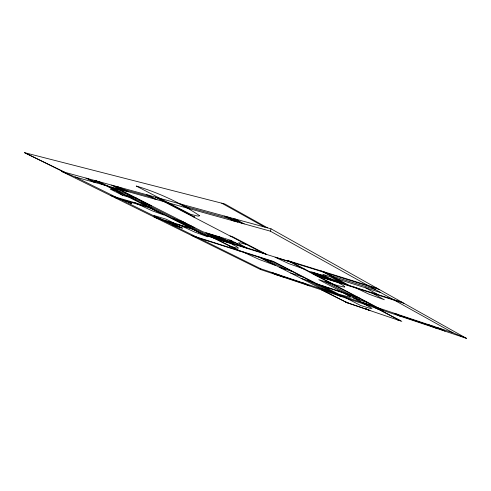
<?xml version="1.0" encoding="UTF-8"?>
<svg xmlns="http://www.w3.org/2000/svg" width="491" height="491" viewBox="0 0 491 491"><rect width="100%" height="100%" fill="white"/><g stroke="black" fill="none" stroke-linecap="round" stroke-linejoin="round"><path stroke-width="0.74" d="M466.45 338.336L452.972 332.781L270.308 231.151L271.026 228.818L61.817 171.469L260.482 269.504L466.45 338.336L271.026 228.818M260.482 269.504L260.739 268.761L75.289 177.018L61.817 171.469M193.209 236.306L273.168 261.728L273.34 261.402L342.067 296.767M125.739 200.917L126.015 201.046M214.217 236.521L213.309 235.987M220.349 238.344L219.526 238.025M220.723 238.522L218.833 237.687L219.888 238.221M321.36 289.85L346.628 302.468L322.747 290.31M129.765 202.145L129.483 202.016M321.083 275.825L319.168 274.972L320.783 275.733M63.627 171.967L24.55 152.664L224.743 203.949L267.534 227.867M24.55 152.664L65.058 172.359M91.51 180.578L99.121 182.677M117.459 187.734L121.074 188.734M123.965 189.532L151.068 197.008M185.5 206.508L229.144 218.544M233.194 219.661L237.693 220.907M75.289 177.018L270.308 231.151M136.566 198.217L125.966 195.197L150.952 205.637M122.756 195.369L115.87 190.686L110.236 189.096L122.756 195.369L128.421 196.989M192.699 216.525L194.896 217.163L157.396 197.67M151.621 205.833L140.954 202.74L146.428 204.311L177.883 220.177M110.948 195.719L146.766 206.202L152.94 208.767L114.483 197.462M149.332 206.957L147.496 206.416L204.913 235.269L289.359 261.519M128.225 201.813L124.346 200.383M128.679 201.948L131.134 202.673L129.698 201.954M128.667 202.034L129.127 202.169M172.249 218.483L183.026 221.717M230.058 235.919L232.268 236.582L266.699 254.473L262.403 252.705L204.698 234.808L99.127 181.701M183.751 224.264L194.559 227.554M246.372 244.481L240.4 242.861L238.473 242.898L240.461 244.524L248.323 248.765M153.996 216.961L193.018 228.929M156.12 218.004L195.16 230.009M237.221 243.604L204.053 233.378L189.391 225.983M219.379 238.411L218.194 238.043L222.331 239.909L212.634 235.023L218.765 236.907L227.057 241.136L220.919 239.234M380.93 309.753L287.284 260.42L377.186 288.309M172.255 224.988L182.357 228.125L171.537 222.742M287.284 260.42L291.728 262.255L379.199 289.438M214.144 238.295L230.764 243.462L236.564 246.599L238.509 248.133L236.705 248.108L229.358 245.973M292.501 262.66L275.095 257.247L288.751 263.606L305.672 269.614M331.364 275.844L375.314 289.573M336.838 278.796L380.685 292.562M319.948 275.242C318.929 275.052 321.936 276.108 320.316 275.383M343.571 283.669L330.48 276.881L322.716 274.26L330.099 278.642L340.122 281.816M191.281 235.355L273.34 261.402M313.08 274.015L402.074 302.26M315.001 275.028L403.915 303.291M315.94 275.519L338.213 282.607L341.533 284.449L343.7 285.811L344.731 286.701L344.657 287.125L337.955 285.707L318.769 279.667L343.614 292.654M279.637 267.399L291.936 271.376M290.604 272.996L302.824 276.973M301.136 278.379L313.362 282.386M315.142 283.301L358.811 297.644M316.836 284.172L360.48 298.528M353.299 297.859L366.863 302.352M333.309 292.642L321.096 288.567L260.874 257.818M374.78 306.519L361.266 302.02L344.535 293.28M260.739 268.761L452.972 332.781M275.279 274.033L278.219 275.009M280.889 275.905L305.414 284.08M399.177 315.363L431.491 326.147M435.382 327.442L440.63 329.191M324.821 291.372L326.675 291.992L324.6 290.93M378.07 309.127L374.019 307.446M344.995 301.64L348.671 303.162M399.06 320.157L396.679 319.353L398.103 320.095M346.609 302.462L369.128 310.103M346.13 302.45L401.816 321.353L377.689 308.673M219.87 238.172L220.471 238.448M213.327 236.036L212.339 235.686L213.708 236.3M213.972 236.441L212.793 235.956M182.339 228.119L161.465 219.649M135.897 198.026L110.414 187.378L120.933 190.305L202.949 231.795L230.868 240.351L233.286 242.861L228.984 240.658L231.2 243.027L218.538 236.57M124.904 200.549L126.353 201.261M161.705 219.317L154.033 215.524L166.222 219.232L173.924 223.067M275.635 273.726L280.778 276.286M272.695 272.744L277.845 275.31M271.376 272.309L276.525 274.868M129.151 201.795L130.588 202.507M126.788 201.101L131.545 203.342L128.808 202.108M87.232 178.436L95.757 182.701M85.943 178.086L94.462 182.339M134.786 202.697L151.94 210.707L163.877 214.99L145.845 205.932M177.754 224.246L194.319 231.912L207.791 236.803L190.704 228.223M278.305 274.616L283.448 277.182M276.967 274.168L282.116 276.734M96.61 181.007L146.766 206.202M96.15 180.884L104.718 185.187M94.818 180.516L103.38 184.819M111.703 185.144L120.35 189.526M241.725 251.367L259.285 259.512L275.261 265.361L257.892 256.498M117.38 188.704L120.043 190.048M120.221 190.109L150.897 205.619M304.273 283.264L309.391 285.848M181.228 221.183L192.724 226.989M213.198 237.441L241.069 251.521M302.843 282.785L307.961 285.369M211.29 236.852L239.154 250.913M119.601 187.31L128.286 191.729M118.159 186.918L126.831 191.324M116.723 186.525L125.389 190.925M113.114 185.53L121.768 189.919M266.969 259.757L285.719 269.363M307.194 280.367L327.123 290.574M322.599 289.076L324.207 289.899M366.789 309.312L365.077 308.428L369.993 310.551M273.168 261.728L339.993 296.073M230.795 240.326L243.536 246.856L204.704 234.808L204.913 235.269M148.239 195.16L157.034 199.708M146.649 194.724L155.438 199.266M322.028 285.566L338.993 294.318L350.187 297.337L350.298 296.975L349.297 296.147L342.178 292.182M341.767 295.748L360.701 305.519L370.49 308.471L371.988 308.348L361.302 302.253M155.217 197.075L264.048 253.651M362.947 302.585L364.101 303.186M376.333 308.219L400.478 320.899M325.214 281.748L350.003 294.753M351.286 295.502L360.026 300.087M291.728 262.255L383.219 310.521M181.038 204.152L189.919 208.835M179.276 203.667L188.151 208.344M318.352 275.684L310.693 271.633L322.771 275.445L330.406 279.514M396.71 314.044L401.626 316.67M330.099 278.642L333.561 280.49M394.911 313.448L399.834 316.075M321.139 270.928L348.592 285.701M323.722 271.726L351.151 286.517M224.645 216.108L233.587 220.956M353.876 286.959L368.796 294.121L384.349 299.755L370.779 292.323M228.696 217.218L237.638 222.079M226.664 216.66L235.606 221.515M431.024 325.472L435.818 328.098M429.079 324.827L433.884 327.448M235.263 219.017L244.211 223.902M233.194 218.452L242.143 223.331M432.976 326.122L437.763 328.749M440.218 328.534L444.981 331.161M365.74 287.867L377.953 294.594M438.23 327.871L443.005 330.498M221.729 203.176L264.52 227.038M199.432 215.586L199.113 216.058L197.542 216.009L190.735 214.383L136.259 186.028C158.525 192.681 180.179 202.709 199.432 215.586M175.551 219.722L180.129 221.693L175.551 219.722M180.927 221.337L185.543 223.325L180.927 221.337M181.345 222.638L185.886 224.596L181.345 222.638M186.733 224.27L191.3 226.241L186.733 224.27M131.214 203.157L129.82 202.697L131.214 203.157M212.014 234.839L205.999 232.992L214.279 237.184L220.299 239.049L212.014 234.839M322.434 275.488L312.368 272.315L317.474 275.009L327.522 278.194L322.434 275.488M321.844 276.083L320.396 275.623L324.551 277.519L321.844 276.083M337.317 281.245L335.721 280.742L337.9 281.558L337.317 281.245"/></g></svg>
